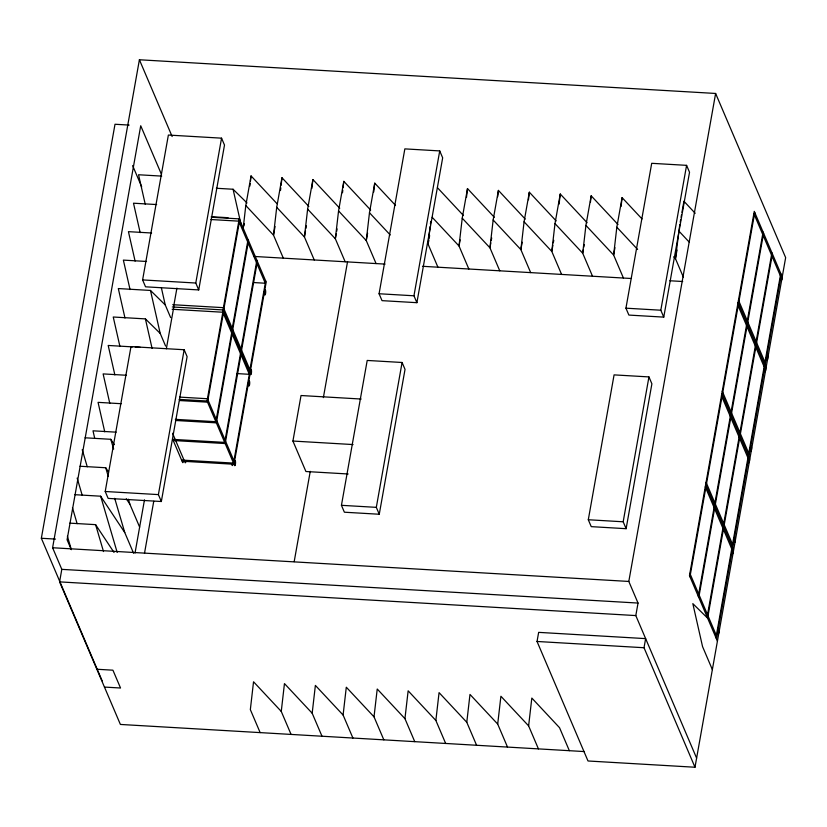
<?xml version="1.0" encoding="UTF-8"?>
<svg xmlns="http://www.w3.org/2000/svg" width="827" height="827" viewBox="0 0 827 827"><rect width="100%" height="100%" fill="white"/><g stroke="black" fill="none" stroke-linecap="round" stroke-linejoin="round"><path stroke-width="1.24" d="M243.035 229.555L245.795 205.52L251.057 175.924L277.045 203.721M249.888 186.054L250.188 183.522M250.478 180.989L251.057 175.924M308.833 206.45L281.976 177.733L276.714 207.319L273.51 235.157L283.32 258.158M280.518 190.386L280.818 187.853M281.108 185.331L281.976 177.733M339.752 208.259L312.895 179.542L307.634 209.128L304.429 236.967L314.239 259.967M311.882 188.401L312.895 179.542M370.672 210.068L343.815 181.351L338.553 210.937L335.348 238.776L345.159 261.766M291.073 734.417L281.263 711.427L284.457 683.588L312.182 713.236L321.992 736.226M342.512 192.743L342.802 190.21M343.091 187.677L343.815 181.351M395.523 205.396L374.734 183.16L369.473 212.746L366.268 240.585L376.078 263.575M312.182 713.236L315.376 685.397L343.102 715.045L352.912 738.035M373.721 192.019L374.734 183.16M343.102 715.045L346.296 687.206L374.021 716.844L383.831 739.845M437.917 267.193L428.107 244.203L430.143 226.484M430.443 223.952L430.733 221.429M374.021 716.844L377.226 689.015L404.941 718.653L414.751 741.654M494.35 217.305L467.493 188.587L462.231 218.173L459.026 246.012L468.837 269.002M404.941 718.653L408.145 690.814L435.86 720.462L445.67 743.463M466.48 197.436L467.493 188.587M525.269 219.114L498.412 190.396L493.15 219.982L489.956 247.821L499.756 270.811M435.86 720.462L439.065 692.623L466.779 722.271L476.59 745.261M497.689 196.723L498.412 190.396M556.189 220.923L529.332 192.195L524.07 221.791L520.876 249.63L530.676 272.621M466.779 722.271L469.984 694.432L497.699 724.08L507.509 747.07M528.463 199.793L529.332 192.195M587.108 222.732L560.251 194.004L554.989 223.6L551.795 251.429L561.595 274.43M497.699 724.08L500.904 696.241L528.618 725.889L538.429 748.88M559.093 204.135L560.251 194.004M618.027 224.53L591.171 195.813L585.909 225.399L582.715 253.238L592.514 276.239M528.618 725.889L531.823 698.05L559.538 727.698L569.348 750.689M590.447 202.139L591.171 195.813M642.021 218.928L622.09 197.622L616.828 227.208L613.634 255.047L623.434 278.048M621.077 206.481L622.09 197.622M679.763 224.665L675.473 258.665L683.319 277.066M102.155 680.828L41.35 538.263L115.005 124.257L129.146 125.084M584.472 751.578L120.391 724.442L59.585 581.877L61.808 569.358L52.597 547.743L139.401 59.761L715.624 93.461L785.65 257.631L694.99 767.239L588.007 760.985L537.033 641.473L538.656 632.366L645.639 638.62L644.016 647.727L694.99 767.239M142.606 279.919L168.377 135.049L221.553 138.161L224.499 145.056L198.728 289.926L145.542 286.814L142.606 279.919L195.782 283.03L198.728 289.926M105.215 491.496L130.986 346.627L184.163 349.738L187.109 356.644L161.337 501.513L108.151 498.402L105.215 491.496L158.391 494.608L161.337 501.513M173.546 307.044L176.926 288.075M166.351 348.798L173.773 307.055M135.018 553.077L144.477 499.89M144.487 553.356L153.75 501.276M195.782 283.03L221.553 138.161M158.391 494.608L184.163 349.738M239.22 218.876L223.021 309.939L249.992 373.173L266.191 282.11L239.22 218.876L211.35 217.253M172.574 438.961L182.064 461.208L234.01 464.247L207.039 401.012L223.238 309.949L172.336 306.972M223.507 311.086L239.706 220.023M223.735 311.107L207.536 402.16L179.655 400.537M243.913 225.957L244.347 223.486M231.849 330.635L248.048 239.572M232.067 330.645L215.868 421.708L175.324 419.341M232.335 331.782L248.534 240.719M232.563 331.792L216.364 422.855L175.82 420.488M240.678 351.33L256.877 260.267M240.895 351.341L224.696 442.404L172.75 439.364M241.164 352.478L257.362 261.415M241.391 352.488L225.192 443.551L173.246 440.512M275.05 226.536L273.51 235.157L245.795 205.52M249.496 372.026L265.694 280.963M249.723 372.036L233.524 463.099L181.578 460.06M234.01 464.247L250.209 373.184L223.238 309.949M305.525 230.805L304.429 236.967L276.714 207.319M305.969 228.335L306.403 225.874M348.146 473.985L305.918 471.514L292.923 441.049L301.028 395.523L361.161 399.038M336.227 233.845L335.348 238.776L307.634 209.128M336.672 231.384L337.106 228.914M294.185 561.647L310.249 471.369M323.367 397.622L347.567 261.57M367.591 233.183L366.268 240.585L338.553 210.937M341.437 505.318L367.209 360.448L402.087 362.484L405.034 369.38L379.262 514.249L344.383 512.213L341.437 505.318L376.316 507.354L379.262 514.249M379.076 293.75L404.848 148.881L439.726 150.917L442.672 157.812L416.891 302.682L382.022 300.646L379.076 293.75L413.955 295.787L416.891 302.682M376.316 507.354L402.087 362.484M413.955 295.787L439.726 150.917M428.107 244.203L428.768 240.502M429.213 238.042L429.647 235.571M460.132 239.84L459.026 246.012L432.18 217.294M490.825 242.89L489.956 247.821L462.231 218.173M491.269 240.419L491.703 237.959M522.188 242.228L520.876 249.63L493.15 219.982M552.891 245.268L551.795 251.429L524.07 221.791M553.325 242.807L553.77 240.337M583.366 249.547L582.715 253.238L554.989 223.6M583.81 247.077L584.244 244.616M614.947 247.655L613.634 255.047L585.909 225.399M588.297 519.749L614.079 374.879L648.947 376.916L651.893 383.821L626.122 528.691L591.243 526.644L588.297 519.749L623.176 521.785L626.122 528.691M625.936 308.182L651.707 163.312L686.586 165.348L689.532 172.254L663.761 317.123L628.882 315.077L625.936 308.182L660.814 310.218L663.761 317.123M623.176 521.785L648.947 376.916M660.814 310.218L686.586 165.348M680.207 222.194L680.642 219.734M681.086 217.263L681.52 214.803M681.965 212.332L683.929 201.24L695.197 213.283M677.003 250.033L675.473 258.665L673.736 256.815M696.613 758.132L635.808 615.577L638.03 603.059L628.809 581.443L715.624 93.461M689.956 576.76L754.751 212.508M698.298 596.308L763.094 232.056M698.784 597.456L763.579 233.204M707.116 616.994L771.922 252.752M772.408 253.899L707.612 618.151L692.83 603.638L702.557 646.611L712.357 669.601M715.944 637.689L780.75 273.448M716.44 638.847L781.236 274.595L754.265 211.361L689.47 575.613L717.423 641.152M161.71 176.11L138.554 174.755L145.232 204.217M216.343 188.267L233.069 189.249L246.984 202.915M156.644 204.558L133.498 203.204L140.166 232.666M211.288 216.715L228.004 217.697M210.937 219.527L238.817 221.15L265.291 283.237L253.889 282.565M151.589 233.007L128.433 231.653L135.101 261.125M253.693 256.422L385.103 264.102M422.463 266.294L631.166 278.492M669.818 280.756L682.699 281.511M146.524 261.466L123.368 260.112L130.046 289.574M170.651 317.599L165.255 304.956L150.473 290.442L118.313 288.561L124.98 318.023M172.75 304.698L223.424 307.665L249.909 369.741M172.161 309.267L222.835 312.234L249.32 374.311L236.646 373.566M165.586 346.048L160.2 333.405L145.407 318.891L113.247 317.01L119.925 346.472M132.63 346.885L108.192 345.459L114.86 374.92M135.204 347.04L140.342 347.34M126.283 375.262L103.127 373.907L109.795 403.369M179.573 397.105L207.453 398.738L233.927 460.825M179.17 399.389L207.039 401.012M121.218 403.71L98.062 402.356L104.74 431.828M292.923 441.049L353.057 444.564M116.162 432.17L93.006 430.815L94.671 438.176M85.057 437.793L110.787 439.302L114.333 444.647M79.992 466.242L105.722 467.751L108.554 472.031M74.937 494.691L100.656 496.2L124.763 532.557L133.592 553.253M69.871 523.15L95.601 524.649L114.033 552.457M41.35 538.263L55.502 539.09M52.597 547.743L628.809 581.443M61.808 569.358L638.03 603.059M59.585 581.877L635.808 615.577M537.033 641.473L644.016 647.727M96.852 669.25L112.927 670.19L120.535 688.012L104.45 687.072M678.667 230.826L689.067 241.949M616.828 227.208L637.617 249.444M437.442 187.698L463.43 215.496M369.473 212.746L390.261 234.982M281.263 711.427L253.538 681.779L250.343 709.618L260.154 732.608M126.283 498.764L129.829 504.108L139.639 527.099M753.862 213.635L780.337 275.722M738.47 300.149L764.954 362.226M738.066 302.424L765.037 365.658M737.663 304.698L764.138 366.785M722.271 391.212L748.755 453.289M721.868 393.487L748.838 456.721M721.464 395.761L747.939 457.848M706.072 482.275L732.557 544.352M705.669 484.55L732.639 547.784M705.266 486.824L731.74 548.911M689.873 573.338L716.347 635.415M139.401 59.761L172.15 136.538M161.503 174.466L140.724 125.756L67.08 539.773L71.101 549.221M132.63 165.586L141.696 186.84M172.554 433.255L184.545 461.352M110.787 439.302L113.661 449.082M128.392 499.219L129.829 504.108M105.722 467.751L108.234 476.311M114.705 498.319L124.763 532.557M100.656 496.2L117.196 552.446M82.224 449.65L87.249 466.769M95.601 524.649L103.509 551.547M77.159 478.099L82.193 495.218M72.456 507.768L77.128 523.667M67.4 536.216L71.349 549.676M233.069 189.249L240.853 223.621M161.368 287.765L165.255 304.956M150.473 290.442L160.2 333.405M145.407 318.891L152.075 348.353M183.336 461.786A2.564 0.62 -86.7 0 1 182.633 462.5A2.564 0.62 -86.7 0 1 182.343 460.225M186.023 460.742A2.564 0.62 -86.7 0 1 185.331 462.779A2.564 0.62 -86.7 0 1 184.803 461.021M232.811 464.681A2.564 0.62 -86.7 0 1 231.808 463.771M251.263 373.752A2.564 0.62 -86.7 0 0 251.16 369.535A2.564 0.62 -86.7 0 0 250.25 372.843A2.564 0.62 -86.7 0 0 251.263 373.752M265.436 294.092A2.564 0.62 -86.7 0 0 265.322 289.874A2.564 0.62 -86.7 0 0 264.423 293.182A2.564 0.62 -86.7 0 0 265.436 294.092M781.691 279.743A2.564 0.62 -86.7 0 0 781.587 275.525A2.564 0.62 -86.7 0 0 780.688 278.833A2.564 0.62 -86.7 0 0 781.691 279.743M767.518 359.404A2.564 0.62 -86.7 0 0 767.415 355.186A2.564 0.62 -86.7 0 0 766.515 358.494A2.564 0.62 -86.7 0 0 767.518 359.404M718.921 632.593A2.564 0.62 -86.7 0 0 718.818 628.375A2.564 0.62 -86.7 0 0 717.919 631.683A2.564 0.62 -86.7 0 0 718.921 632.593M733.094 552.932A2.564 0.62 -86.7 0 0 732.991 548.714A2.564 0.62 -86.7 0 0 732.091 552.022A2.564 0.62 -86.7 0 0 733.094 552.932M751.319 450.467A2.564 0.62 -86.7 0 0 751.216 446.249A2.564 0.62 -86.7 0 0 750.316 449.557A2.564 0.62 -86.7 0 0 751.319 450.467M765.492 370.806A2.564 0.62 -86.7 0 0 765.388 366.588A2.564 0.62 -86.7 0 0 764.489 369.896A2.564 0.62 -86.7 0 0 765.492 370.806M735.12 541.53A2.564 0.62 -86.7 0 0 735.017 537.312A2.564 0.62 -86.7 0 0 734.118 540.62A2.564 0.62 -86.7 0 0 735.12 541.53M749.293 461.869A2.564 0.62 -86.7 0 0 749.19 457.651A2.564 0.62 -86.7 0 0 748.29 460.959A2.564 0.62 -86.7 0 0 749.293 461.869M235.281 464.826A2.564 0.62 -86.7 0 0 235.178 460.608A2.564 0.62 -86.7 0 0 234.279 463.916A2.564 0.62 -86.7 0 0 235.281 464.826M249.454 385.165A2.564 0.62 -86.7 0 0 249.351 380.947A2.564 0.62 -86.7 0 0 248.451 384.255A2.564 0.62 -86.7 0 0 249.454 385.165"/></g></svg>
